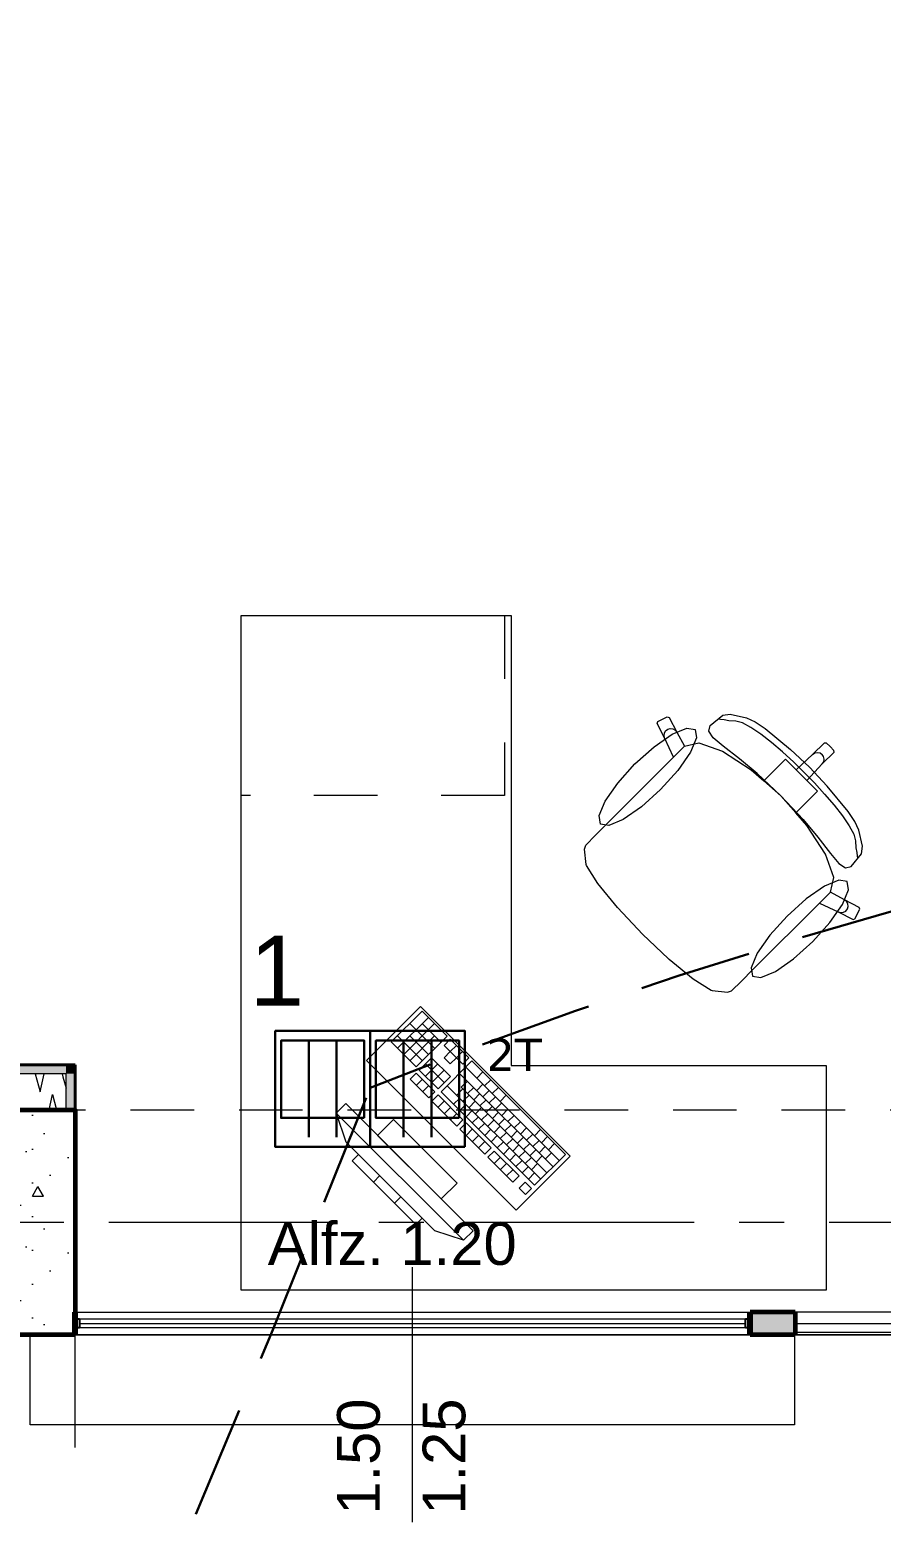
# Model space of a CAD drawing. Header units: inches. Extents: x -19 to 5698, y -728 to 92.
# Drawn here: x 116.57 to 118.461, y 29.283 to 32.6 of the extents above; entities that cross this region are included whole.
import ezdxf

# ---------------------------------------------------------------- set-up
doc = ezdxf.new("R2010")
doc.units = ezdxf.units.IN
doc.header["$MEASUREMENT"] = 0
doc.set_wipeout_variables(frame=1)
for name, pattern in [('HIDDEN', [0.375, 0.25, -0.125]), ('Hidden Line', [0.195611, 0.141111, -0.0545]), ('Punto & Raya', [0.65, 0.5, -0.075, 0, -0.075]), ('Rayas', [0.282222, 0.141111, -0.141111]), ('Wipeout_Contour', [1, 0, -1])]:
    doc.linetypes.add(name, pattern=pattern)
doc.layers.get('0').update_dxf_attribs({"color": 61})
doc.layers.add('00 conduct tomacorr', color=120, linetype='HIDDEN', lineweight=30)
doc.layers.add('00 IE LUZ EMERGENCIA', color=253, linetype='Continuous', lineweight=0)
for name, color, linetype in [('02 _ ARQ _ ALB _ Ejes Generales', 251, 'Continuous'), ('02 _ ARQ _ ALB _ Muros Interiores', 7, 'Continuous'), ('02 _ ARQ _ ZON _ Espacio.3D', 7, 'Continuous'), ('08 _ STR _ EXT _ 06 Columnas', 7, 'Continuous'), ('08 _ STR _ EXT _ 09 Vigas', 251, 'Continuous'), ('Acabado - Muros', 7, 'Continuous'), ('Dibujo 2D - General', 7, 'Continuous'), ('Estructura - 04 MURO', 7, 'Continuous'), ('Interior - Mobiliario', 7, 'Continuous')]:
    doc.layers.add(name, color=color, linetype=linetype)
doc.styles.add('Annotative', font='arial.ttf')
doc.styles.add('Estilo_Generado_4', font='swisse.ttf')

# ---------------------------------------------------------------- blocks, each defined once
blk = doc.blocks.new('*X66', base_point=(804.059, 0))
at = {"layer": 'Estructura - 04 MURO', "color": 9, "linetype": 'Continuous', "lineweight": 5}
for p, q in [((828.2022, 30.2733), (828.209, 30.2481)), ((828.1711, 30.2), (828.179, 30.2339)), ((828.179, 30.2339), (828.1881, 30.2))]:
    blk.add_line(p, q, dxfattribs=at)
blk = doc.blocks.new('*X67', base_point=(804.059, 0))
at = {"layer": 'Estructura - 04 MURO', "color": 9, "linetype": 'Continuous', "lineweight": 5}
for p, q in [((828.1404, 30.28), (828.1512, 30.24)), ((828.1512, 30.24), (828.1605, 30.28)), ((828.2004, 30.28), (828.2022, 30.2733))]:
    blk.add_line(p, q, dxfattribs=at)
blk = doc.blocks.new('CAJA POP UP 6 MODULOS')
at = {"layer": '00 conduct tomacorr', "linetype": 'Continuous'}
for p, q in [((-0.095, -0.165), (-0.095, -0.0151)), ((-0.052, -0.165), (-0.052, -0.0151)), ((0.052, -0.165), (0.052, -0.0151)), ((0.095, -0.165), (0.095, -0.0151)), ((0, -0.165), (0, -0.18))]:
    blk.add_line(p, q, dxfattribs=at)
for points in [[(-0.147, 0), (0.147, 0), (0.147, -0.18), (-0.147, -0.18)], [(0, 0), (0.147, 0), (0.147, -0.18), (0, -0.18)]]:
    blk.add_lwpolyline(points, close=True, dxfattribs=at)
for points in [[(-0.138, -0.045), (-0.009, -0.045), (-0.009, -0.165), (-0.138, -0.165), (-0.138, -0.045)], [(0.009, -0.045), (0.138, -0.045), (0.138, -0.165), (0.009, -0.165), (0.009, -0.045)]]:
    blk.add_lwpolyline(points, dxfattribs=at)
at = {"color": 1, "insert": (-0.1807, -0.168), "char_height": 0.05, "attachment_point": 1, "rotation": 180}
blk.add_mtext_dynamic_manual_height_columns('{\\fVerdana|b0|i0|c0|p34;2T}', width=0.000481, gutter_width=0.1561, heights=[0], dxfattribs=at)

msp = doc.modelspace()

# ---------------------------------------------------------------- hatches: boundary and pattern name
at = {"layer": '08 _ STR _ EXT _ 06 Columnas', "linetype": 'Continuous', "lineweight": 9}
h = msp.add_hatch(dxfattribs=at)
h.set_pattern_fill('HORMIGÓN_EN_MASA_0002', style=0, pattern_type=2)
h.set_pattern_definition([(0, (92.5, 6e-09), (0, 0.3897114), [0.024375, -0.200625]), (0, (92.6125, 0.19486), (0, 0.3897114), [0.024375, -0.200625]), (60, (92.5, 6e-09), (-0.3375, 0.1948557), [0.024375, -0.200625]), (60, (92.725, 6e-09), (-0.3375, 0.1948557), [0.024375, -0.200625]), (120, (92.5244, 6e-09), (0.3375, 0.1948557), [0.024375, -0.200625]), (120, (92.7494, 6e-09), (0.3375, 0.1948557), [0.024375, -0.200625]), (0, (92.500015, 0.0375), (0, 0.075), [0, -0.075, 0, -0.1125]), (45, (92.537515, 0.0375), (-0.05303301, 0.05303301), [0, -0.05625, 0, -0.09375])])
h.paths.add_polyline_path([(116.67, 29.7), (116.67, 30.1999), (116.07, 30.2), (116.07, 30.8001), (115.57, 30.8002), (115.57, 29.7)])
at = {"layer": 'Estructura - 04 MURO', "linetype": 'Continuous', "lineweight": 9}
for points in [[(116.65, 30.3), (116.07, 30.3), (116.07, 30.28), (116.65, 30.28)], [(116.65, 30.28), (116.67, 30.28), (116.67, 30.3)], [(116.65, 30.28), (116.67, 30.3), (116.65, 30.3)], [(116.65, 30.28), (116.65, 30.2), (116.67, 30.2), (116.67, 30.28)]]:
    msp.add_hatch(color=250, dxfattribs=at).paths.add_polyline_path(points)

# ---------------------------------------------------------------- linework, layer by layer
at = {"layer": '00 conduct tomacorr'}
for centre, radius, start, end in [((121.5229, 19.7601, 0.0006), 11.2972, 92.06595, 111.81028), ((71.2551, 48.478, 0.0003), 49.546, 327.68795, 338.41218)]:
    msp.add_arc(centre, radius, start, end, dxfattribs=at)
at = {"layer": '02 _ ARQ _ ALB _ Ejes Generales', "color": 251, "linetype": 'Punto & Raya', "lineweight": 13, "true_color": 0x636466}
msp.add_line((98.3454, 29.95), (147.07, 29.95), dxfattribs=at)
at = {"layer": '02 _ ARQ _ ALB _ Muros Interiores', "color": 165, "linetype": 'Continuous', "lineweight": 15}
for p, q in [((117.42, 29.2835), (117.42, 29.85)), ((116.67, 29.75), (118.17, 29.75)), ((116.68, 29.735), (118.16, 29.735)), ((116.68, 29.725), (118.16, 29.725)), ((116.67, 29.7), (118.17, 29.7)), ((118.16, 29.715), (116.68, 29.715))]:
    msp.add_line(p, q, dxfattribs=at)
at = {"layer": '02 _ ARQ _ ALB _ Muros Interiores', "color": 7, "linetype": 'Continuous', "lineweight": 80}
for p, q in [((116.67, 29.735), (116.67, 29.75)), ((116.67, 29.735), (116.67, 29.75)), ((118.17, 29.735), (118.17, 29.75)), ((118.17, 29.735), (118.17, 29.75)), ((116.67, 29.715), (116.67, 29.735)), ((116.67, 29.715), (116.67, 29.735)), ((116.67, 29.715), (116.67, 29.735)), ((118.17, 29.715), (118.17, 29.735)), ((118.17, 29.715), (118.17, 29.735)), ((118.17, 29.715), (118.17, 29.735)), ((116.67, 29.7), (116.67, 29.715)), ((116.67, 29.7), (116.67, 29.715)), ((118.17, 29.7), (118.17, 29.715)), ((118.17, 29.7), (118.17, 29.715))]:
    msp.add_line(p, q, dxfattribs=at)
at = {"layer": '02 _ ARQ _ ALB _ Muros Interiores', "color": 165, "linetype": 'Continuous', "lineweight": 25}
for p, q in [((116.67, 29.735), (116.68, 29.735)), ((116.68, 29.735), (116.68, 29.715)), ((118.16, 29.715), (118.16, 29.735)), ((118.16, 29.735), (118.17, 29.735)), ((116.68, 29.715), (116.67, 29.715)), ((118.17, 29.715), (118.16, 29.715))]:
    msp.add_line(p, q, dxfattribs=at)
at = {"layer": '02 _ ARQ _ ZON _ Espacio.3D', "color": 254, "linetype": 'Continuous', "lineweight": 0, "flags": 128}
for points in [[(108.57, 31.0002), (112.57, 31.0001), (112.57, 29.6999), (115.57, 29.7), (115.57, 30.8002), (116.07, 30.8001), (116.07, 30.2), (116.67, 30.1999), (116.67, 29.7), (122.57, 29.7), (122.57, 30.2), (122.57, 30.6), (122.812, 30.6), (122.812, 39), (122.57, 39), (122.57, 39.75), (116.07, 39.75), (116.07, 39.65), (116.07, 39), (115.57, 39), (115.57, 39.4), (109.07, 39.4), (109.0699, 39), (108.5699, 39)], [(143.92, 27), (143.92, 29.7), (115.57, 29.7), (112.57, 29.7), (112.57, 17.4)]]:
    msp.add_lwpolyline(points, dxfattribs=at)
at = {"layer": '08 _ STR _ EXT _ 06 Columnas', "color": 7, "linetype": 'Continuous', "lineweight": 60, "flags": 128}
msp.add_lwpolyline([(116.67, 29.7), (115.57, 29.7), (115.57, 30.8002), (116.07, 30.8001), (116.07, 30.2), (116.67, 30.1999)], close=True, dxfattribs=at)
at = {"layer": '08 _ STR _ EXT _ 09 Vigas', "color": 251, "linetype": 'Hidden Line', "lineweight": 13, "true_color": 0x636466}
msp.add_line((116.07, 30.2), (122.57, 30.2), dxfattribs=at)
at = {"layer": 'Acabado - Muros', "color": 7, "linetype": 'Continuous', "lineweight": 60}
msp.add_line((118.17, 29.75), (118.17, 29.7), dxfattribs=at)
at = {"layer": 'Dibujo 2D - General', "color": 7, "linetype": 'Continuous', "lineweight": 13}
msp.add_line((116.67, 30.1999), (116.6698, 29.4496), dxfattribs=at)
at = {"layer": 'Estructura - 04 MURO', "color": 143, "linetype": 'Continuous', "lineweight": 5}
for p, q in [((116.57, 30.28), (116.07, 30.28)), ((116.65, 30.28), (116.57, 30.28)), ((116.65, 30.2), (116.65, 30.28)), ((116.65, 30.2), (116.65, 30.28))]:
    msp.add_line(p, q, dxfattribs=at)
at = {"layer": 'Estructura - 04 MURO', "color": 7, "linetype": 'Continuous', "lineweight": 40, "flags": 128}
for points in [[(116.67, 30.3), (116.07, 30.3)], [(116.67, 30.3), (116.67, 30.28)], [(116.67, 30.2), (116.67, 30.28)], [(116.67, 30.2), (116.65, 30.2)]]:
    msp.add_lwpolyline(points, dxfattribs=at)
at = {"layer": 'Estructura - 04 MURO', "color": 143, "linetype": 'Continuous', "lineweight": 5, "flags": 128}
for points in [[(116.1484, 30.2), (116.57, 30.2)], [(116.65, 30.2), (116.57, 30.2)]]:
    msp.add_lwpolyline(points, dxfattribs=at)
at = {"layer": 'Interior - Mobiliario', "color": 175, "linetype": 'Rayas', "lineweight": 13}
for p, q in [((117.6243, 31.2987), (117.6243, 30.8987)), ((117.6243, 30.8987), (117.0393, 30.8987))]:
    msp.add_line(p, q, dxfattribs=at)
at = {"layer": 'Interior - Mobiliario', "color": 175, "linetype": 'Continuous', "lineweight": 13}
for p, q in [((118.0815, 31.054), (118.1094, 31.0772)), ((118.1094, 31.0772), (118.1261, 31.0791)), ((118.1261, 31.0791), (118.1623, 31.0713)), ((117.9634, 31.0585), (117.9647, 31.0625)), ((117.9804, 31.0254), (117.9634, 31.0585)), ((117.9647, 31.0625), (117.9861, 31.0733)), ((117.9823, 31.042), (117.9869, 31.0456)), ((117.9861, 31.0733), (117.9901, 31.072)), ((117.9869, 31.0456), (117.9925, 31.0471)), ((117.9901, 31.072), (118.0071, 31.0389)), ((117.9925, 31.0471), (117.9983, 31.0464)), ((117.9983, 31.0464), (118.0035, 31.0435)), ((118.0035, 31.0435), (118.0071, 31.0389)), ((118.0781, 31.0411), (118.0815, 31.054)), ((118.1041, 31.0675), (118.0996, 31.0683)), ((118.1121, 31.0668), (118.1041, 31.0675)), ((118.1229, 31.0647), (118.1121, 31.0668)), ((118.1383, 31.0636), (118.1229, 31.0647)), ((118.153, 31.0597), (118.1383, 31.0636)), ((118.1719, 31.0497), (118.153, 31.0597)), ((118.1623, 31.0713), (118.1815, 31.0623)), ((118.1937, 31.0349), (118.1719, 31.0497)), ((118.1815, 31.0623), (118.2032, 31.0474)), ((118.2032, 31.0474), (118.2599, 31.0006)), ((117.9788, 31.031), (117.9795, 31.0369)), ((117.9804, 31.0254), (117.9788, 31.031)), ((117.9795, 31.0369), (117.9823, 31.042)), ((118, 30.9836), (117.9804, 31.0254)), ((118.0071, 31.0389), (118.0244, 31.0079)), ((118.0244, 31.0079), (118.0564, 31.0153)), ((118.0564, 31.0153), (118.1084, 30.997)), ((118.0881, 31.0268), (118.0781, 31.0411)), ((118.1104, 31.0081), (118.0881, 31.0268)), ((118.2175, 31.0163), (118.1937, 31.0349)), ((118.2423, 30.9951), (118.2175, 31.0163)), ((118.309, 30.9898), (118.3351, 31.0158)), ((118.3351, 31.0158), (118.3394, 31.0158)), ((118.3394, 31.0158), (118.3479, 31.0073)), ((117.8521, 30.8358), (118, 30.9836)), ((118.0242, 31.0079), (118, 30.9836)), ((118.0242, 31.0079), (118.0244, 31.0079)), ((118.1084, 30.997), (118.1722, 30.9557)), ((118.1466, 30.9802), (118.1104, 31.0081)), ((118.1859, 30.9475), (118.1466, 30.9802)), ((118.2277, 30.9582), (118.2489, 30.9794)), ((118.2669, 30.9726), (118.2423, 30.9951)), ((118.2489, 30.9794), (118.2725, 30.9558)), ((118.2599, 31.0006), (118.3021, 30.9615)), ((118.2725, 30.9558), (118.309, 30.9898)), ((118.309, 30.9898), (118.3139, 30.993)), ((118.3139, 30.993), (118.3196, 30.9941)), ((118.3196, 30.9941), (118.3254, 30.9929)), ((118.3254, 30.9929), (118.3303, 30.9897)), ((118.3335, 30.9848), (118.3303, 30.9897)), ((118.3304, 30.9684), (118.3565, 30.9945)), ((118.3347, 30.979), (118.3335, 30.9848)), ((118.3336, 30.9733), (118.3347, 30.979)), ((118.3564, 30.9987), (118.3479, 31.0073)), ((118.3565, 30.9945), (118.3564, 30.9987)), ((118.1722, 30.9557), (118.2003, 30.9309)), ((118.2386, 30.898), (118.1859, 30.9475)), ((118.2003, 30.9309), (118.2277, 30.9582)), ((118.2904, 30.9497), (118.2669, 30.9726)), ((118.2725, 30.9558), (118.2844, 30.9438)), ((118.2964, 30.9319), (118.2844, 30.9438)), ((118.2904, 30.9497), (118.3132, 30.9263)), ((118.2964, 30.9319), (118.3304, 30.9684)), ((118.3412, 30.9193), (118.3021, 30.9615)), ((118.3304, 30.9684), (118.3336, 30.9733)), ((118.2003, 30.9309), (118.2382, 30.8976)), ((118.32, 30.9082), (118.2964, 30.9319)), ((118.3132, 30.9263), (118.3357, 30.9017)), ((118.388, 30.8626), (118.3412, 30.9193)), ((118.2715, 30.8597), (118.2382, 30.8976)), ((118.2386, 30.898), (118.2881, 30.8453)), ((118.2715, 30.8597), (118.2989, 30.8871)), ((118.2989, 30.8871), (118.32, 30.9082)), ((118.3357, 30.9017), (118.3569, 30.8769)), ((118.2963, 30.8316), (118.2715, 30.8597)), ((118.2881, 30.8453), (118.3208, 30.8059)), ((118.3569, 30.8769), (118.3755, 30.8531)), ((118.3755, 30.8531), (118.3903, 30.8313)), ((118.4029, 30.8409), (118.388, 30.8626)), ((117.8266, 30.8103), (117.8521, 30.8358)), ((118.3376, 30.7677), (118.2963, 30.8316)), ((118.3903, 30.8313), (118.4003, 30.8124)), ((118.4003, 30.8124), (118.4042, 30.7977)), ((118.4119, 30.8217), (118.4029, 30.8409)), ((118.4197, 30.7855), (118.4119, 30.8217)), ((117.8018, 30.779), (117.8047, 30.7883)), ((117.8058, 30.7451), (117.8018, 30.779)), ((117.8047, 30.7883), (117.8266, 30.8103)), ((118.3208, 30.8059), (118.3487, 30.7698)), ((118.4042, 30.7977), (118.4053, 30.7823)), ((118.4053, 30.7823), (118.4074, 30.7715)), ((118.4178, 30.7687), (118.4197, 30.7855)), ((117.8067, 30.743), (117.8058, 30.7451)), ((118.356, 30.7158), (118.3376, 30.7677)), ((118.3487, 30.7698), (118.3674, 30.7475)), ((118.3674, 30.7475), (118.3817, 30.7375)), ((118.3946, 30.7409), (118.4178, 30.7687)), ((118.4074, 30.7715), (118.4082, 30.7635)), ((118.4082, 30.7635), (118.409, 30.759)), ((117.8316, 30.7029), (117.8067, 30.743)), ((118.3485, 30.6838), (118.356, 30.7158)), ((118.3817, 30.7375), (118.3946, 30.7409)), ((117.8752, 30.6493), (117.8316, 30.7029)), ((118.3485, 30.6836), (118.3242, 30.6594)), ((118.3485, 30.6836), (118.3485, 30.6838)), ((118.3795, 30.6665), (118.3485, 30.6838)), ((117.8759, 30.6484), (117.8752, 30.6493)), ((117.9307, 30.5901), (117.8759, 30.6484)), ((118.1764, 30.5115), (118.3242, 30.6594)), ((118.3242, 30.6594), (118.366, 30.6398)), ((118.3841, 30.6629), (118.3795, 30.6665)), ((118.4126, 30.6495), (118.3795, 30.6665)), ((118.3826, 30.6417), (118.3862, 30.6463)), ((118.387, 30.6577), (118.3841, 30.6629)), ((118.3862, 30.6463), (118.3877, 30.6519)), ((118.3877, 30.6519), (118.387, 30.6577)), ((118.4031, 30.6241), (118.414, 30.6455)), ((118.414, 30.6455), (118.4126, 30.6495)), ((118.366, 30.6398), (118.3716, 30.6382)), ((118.366, 30.6398), (118.3991, 30.6228)), ((118.3716, 30.6382), (118.3775, 30.6388)), ((118.3775, 30.6388), (118.3826, 30.6417)), ((118.3991, 30.6228), (118.4031, 30.6241)), ((117.9307, 30.5901), (117.989, 30.5352)), ((117.989, 30.5352), (117.9899, 30.5346)), ((117.9899, 30.5346), (118.0435, 30.491)), ((118.0435, 30.491), (118.0836, 30.4661)), ((118.1289, 30.4641), (118.1509, 30.486)), ((118.1509, 30.486), (118.1764, 30.5115)), ((118.0836, 30.4661), (118.0857, 30.4652)), ((118.0857, 30.4652), (118.1196, 30.4612)), ((118.1196, 30.4612), (118.1289, 30.4641)), ((117.4413, 30.4191), (117.3727, 30.3506)), ((117.4967, 30.3638), (117.4413, 30.4191)), ((117.4551, 30.4053), (117.3865, 30.3367)), ((117.469, 30.3915), (117.4004, 30.3229)), ((117.4692, 30.3363), (117.4138, 30.3917)), ((117.4829, 30.35), (117.4414, 30.3916)), ((117.3727, 30.3506), (117.4281, 30.2952)), ((117.4418, 30.3089), (117.3864, 30.3643)), ((117.4555, 30.3226), (117.414, 30.3642)), ((117.4691, 30.3639), (117.4142, 30.309)), ((117.4281, 30.2952), (117.4967, 30.3638)), ((117.5036, 30.3568), (117.4899, 30.3431)), ((117.5451, 30.3153), (117.5036, 30.3568)), ((117.4624, 30.3157), (117.435, 30.2883)), ((117.504, 30.2742), (117.4624, 30.3157)), ((117.4899, 30.3431), (117.5037, 30.3293)), ((117.5037, 30.3293), (117.49, 30.3156)), ((117.49, 30.3156), (117.5038, 30.3017)), ((117.5174, 30.343), (117.5037, 30.3293)), ((117.5176, 30.3154), (117.5037, 30.3293)), ((117.5038, 30.3017), (117.5176, 30.3154)), ((117.5313, 30.3291), (117.5176, 30.3154)), ((117.5176, 30.3154), (117.5314, 30.3016)), ((117.5314, 30.3016), (117.5451, 30.3153)), ((117.4282, 30.2814), (117.4144, 30.2677)), ((117.4697, 30.2399), (117.4282, 30.2814)), ((117.435, 30.2883), (117.4766, 30.2467)), ((117.4903, 30.2604), (117.4487, 30.302)), ((117.4763, 30.3018), (117.4489, 30.2744)), ((117.4901, 30.288), (117.4627, 30.2606)), ((117.552, 30.3084), (117.4835, 30.2398)), ((117.7323, 30.0732), (117.5246, 30.2809)), ((117.746, 30.0869), (117.5383, 30.2947)), ((117.7598, 30.1007), (117.552, 30.3084)), ((117.5763, 30.2841), (117.5626, 30.2704)), ((117.4144, 30.2677), (117.456, 30.2262)), ((117.442, 30.2676), (117.4283, 30.2538)), ((117.4559, 30.2537), (117.4421, 30.24)), ((117.4766, 30.2467), (117.504, 30.2742)), ((117.7049, 30.0458), (117.4972, 30.2535)), ((117.5419, 30.2636), (117.5282, 30.2499)), ((117.7186, 30.0595), (117.5282, 30.2499)), ((117.5558, 30.2498), (117.5421, 30.2361)), ((117.5764, 30.2566), (117.5627, 30.2429)), ((117.5936, 30.2668), (117.5799, 30.2531)), ((117.6109, 30.2495), (117.5972, 30.2358)), ((117.2716, 30.2138), (117.2504, 30.1926)), ((117.5544, 29.931), (117.2716, 30.2138)), ((117.456, 30.2262), (117.4697, 30.2399)), ((117.4766, 30.2329), (117.4629, 30.2192)), ((117.4629, 30.2192), (117.5183, 30.1638)), ((117.532, 30.1776), (117.4766, 30.2329)), ((117.4905, 30.2191), (117.4768, 30.2054)), ((117.4835, 30.2398), (117.6912, 30.0321)), ((117.5249, 30.2258), (117.5112, 30.2121)), ((117.5317, 30.2465), (117.518, 30.2327)), ((117.5455, 30.2326), (117.5318, 30.2189)), ((117.5594, 30.2188), (117.5457, 30.205)), ((117.5696, 30.2359), (117.5559, 30.2222)), ((117.5835, 30.2221), (117.5698, 30.2084)), ((117.5903, 30.2427), (117.5765, 30.229)), ((117.6041, 30.2289), (117.5904, 30.2152)), ((117.618, 30.215), (117.6042, 30.2013)), ((117.6282, 30.2322), (117.6145, 30.2185)), ((117.2504, 30.1926), (117.5332, 29.9098)), ((117.2504, 30.1926), (117.2716, 30.129)), ((117.5043, 30.2052), (117.4906, 30.1915)), ((117.5182, 30.1914), (117.5045, 30.1777)), ((117.5387, 30.212), (117.525, 30.1983)), ((117.5526, 30.1981), (117.5389, 30.1844)), ((117.5664, 30.1843), (117.5527, 30.1706)), ((117.5732, 30.2049), (117.5595, 30.1912)), ((117.5871, 30.1911), (117.5734, 30.1774)), ((117.5973, 30.2082), (117.5836, 30.1945)), ((117.6112, 30.1944), (117.5975, 30.1807)), ((117.6318, 30.2012), (117.6181, 30.1875)), ((117.6457, 30.1873), (117.6319, 30.1736)), ((117.3777, 30.1785), (117.3423, 30.1431)), ((117.5191, 30.0371), (117.3777, 30.1785)), ((117.5183, 30.1638), (117.532, 30.1776)), ((117.5389, 30.1706), (117.5252, 30.1569)), ((117.5252, 30.1569), (117.5806, 30.1015)), ((117.5943, 30.1152), (117.5389, 30.1706)), ((117.5528, 30.1568), (117.5391, 30.1431)), ((117.5803, 30.1704), (117.5666, 30.1567)), ((117.5941, 30.1566), (117.5804, 30.1429)), ((117.6009, 30.1772), (117.5872, 30.1635)), ((117.6148, 30.1634), (117.601, 30.1497)), ((117.625, 30.1805), (117.6113, 30.1668)), ((117.6286, 30.1495), (117.6149, 30.1358)), ((117.6389, 30.1667), (117.6251, 30.153)), ((117.6527, 30.1529), (117.639, 30.1391)), ((117.6595, 30.1735), (117.6458, 30.1598)), ((117.6733, 30.1596), (117.6596, 30.1459)), ((117.7044, 30.156), (117.6907, 30.1423)), ((117.4696, 29.931), (117.2716, 30.129)), ((117.3423, 30.1431), (117.4837, 30.0017)), ((117.5666, 30.1429), (117.5529, 30.1292)), ((117.5805, 30.1291), (117.5668, 30.1154)), ((117.5806, 30.1015), (117.5943, 30.1152)), ((117.608, 30.1427), (117.5943, 30.129)), ((117.6218, 30.1289), (117.6081, 30.1152)), ((117.6357, 30.115), (117.622, 30.1013)), ((117.6425, 30.1357), (117.6287, 30.122)), ((117.6563, 30.1218), (117.6426, 30.1081)), ((117.6666, 30.139), (117.6528, 30.1253)), ((117.6804, 30.1252), (117.6667, 30.1114)), ((117.6872, 30.1458), (117.6735, 30.1321)), ((117.701, 30.1319), (117.6873, 30.1182)), ((117.7149, 30.1181), (117.7012, 30.1044)), ((117.7199, 30.1405), (117.7062, 30.1268)), ((117.7355, 30.1249), (117.7218, 30.1112)), ((117.2999, 30.1007), (117.2857, 30.0866)), ((117.2857, 30.0866), (117.4272, 29.9451)), ((117.4413, 29.9593), (117.2999, 30.1007)), ((117.6012, 30.1083), (117.5875, 30.0946)), ((117.5875, 30.0946), (117.6429, 30.0392)), ((117.6566, 30.0529), (117.6012, 30.1083)), ((117.6151, 30.0945), (117.6014, 30.0808)), ((117.6495, 30.1012), (117.6358, 30.0875)), ((117.6634, 30.0873), (117.6496, 30.0736)), ((117.6702, 30.108), (117.6564, 30.0943)), ((117.684, 30.0941), (117.6703, 30.0804)), ((117.6943, 30.1113), (117.6805, 30.0976)), ((117.6912, 30.0321), (117.7598, 30.1007)), ((117.7081, 30.0975), (117.6944, 30.0837)), ((117.7287, 30.1043), (117.715, 30.0905)), ((117.347, 30.0536), (117.3329, 30.0394)), ((117.6289, 30.0806), (117.6152, 30.0669)), ((117.6428, 30.0668), (117.6291, 30.0531)), ((117.6429, 30.0392), (117.6566, 30.0529)), ((117.6772, 30.0735), (117.6635, 30.0598)), ((117.6911, 30.0596), (117.6773, 30.0459)), ((117.6978, 30.0803), (117.6841, 30.0666)), ((117.4837, 30.0017), (117.5191, 30.0371)), ((117.6705, 30.0391), (117.6568, 30.0254)), ((117.6568, 30.0254), (117.6706, 30.0115)), ((117.6843, 30.0252), (117.6705, 30.0391)), ((117.6706, 30.0115), (117.6843, 30.0252)), ((117.3942, 30.0064), (117.38, 29.9923)), ((117.4272, 29.9451), (117.4413, 29.9593)), ((117.5332, 29.9098), (117.4696, 29.931)), ((117.5332, 29.9098), (117.5544, 29.931))]:
    msp.add_line(p, q, dxfattribs=at)
at = {"layer": 'Interior - Mobiliario', "color": 175, "linetype": 'Continuous', "lineweight": 13, "flags": 128}
for points in [[(117.0393, 29.7987), (117.0393, 31.2987), (117.6393, 31.2987), (117.6393, 30.2987), (118.3393, 30.2987), (118.3393, 29.7987)], [(117.9142, 30.9685), (117.9567, 31.0067), (117.9971, 31.0347), (118.0291, 31.0483), (118.048, 31.0454), (118.0509, 31.0265), (118.0373, 30.9944), (118.0093, 30.9541), (117.9711, 30.9116), (117.9286, 30.8735), (117.8883, 30.8454), (117.8562, 30.8318), (117.8373, 30.8347), (117.8344, 30.8536), (117.848, 30.8857), (117.8761, 30.926)], [(118.3091, 30.5736), (118.3473, 30.6161), (118.3753, 30.6564), (118.3889, 30.6885), (118.386, 30.7074), (118.3671, 30.7103), (118.3351, 30.6967), (118.2947, 30.6687), (118.2522, 30.6305), (118.2141, 30.588), (118.186, 30.5477), (118.1724, 30.5156), (118.1753, 30.4967), (118.1942, 30.4938), (118.2263, 30.5074), (118.2667, 30.5354)], [(117.6499, 29.977), (117.7701, 30.0972), (117.4378, 30.4295), (117.3176, 30.3093)], [(118.269, 29.5001), (116.57, 29.5001), (116.57, 29.7), (118.269, 29.7)]]:
    msp.add_lwpolyline(points, close=True, dxfattribs=at)

# ---------------------------------------------------------------- block references
at = {"layer": '00 conduct tomacorr', "xscale": 1.432830642179531, "yscale": 1.432830642179531, "zscale": 1.432830642179531, "rotation": 180}
msp.add_blockref('CAJA POP UP 6 MODULOS', (117.3256, 30.1174), dxfattribs=at)
at = {"layer": 'Estructura - 04 MURO', "color": 7, "lineweight": 80}
for name in ['*X67', '*X66']:
    msp.add_blockref(name, (92.5, 0), dxfattribs=at)

# ---------------------------------------------------------------- texts
at = {"layer": '00 IE LUZ EMERGENCIA', "style": 'Annotative'}
msp.add_attdef('1', (117.0575, 30.431), '', height=0.1562, dxfattribs=at)
at = {"layer": '02 _ ARQ _ ALB _ Muros Interiores', "color": 5, "lineweight": 25, "insert": (117.0982, 29.8275), "char_height": 0.095, "attachment_point": 7, "style": 'Estilo_Generado_4'}
msp.add_mtext('\\A1;{\\pql;\\pt0;\\fSwis721 Ex BT|b0|i0|c0|p34;Alfz. 1.20\\fSwis721 Ex BT|b0|i0|c0|p34;\\A1{\\H.66x;\\S^  ;}\\fSwis721 Ex BT|b0|i0|c0|p34;\\fSwis721 Ex BT|b0|i0|c0|p34;}', dxfattribs=at)
at = {"layer": '02 _ ARQ _ ALB _ Muros Interiores', "color": 5, "lineweight": 25, "char_height": 0.095, "attachment_point": 7, "rotation": 90, "style": 'Estilo_Generado_4'}
for s, insert in [('\\A1;{\\pql;\\pt0;\\fSwis721 Ex BT|b0|i0|c0|p34;1.50\\fSwis721 Ex BT|b0|i0|c0|p34;\\A1{\\H.66x;\\S^  ;}\\fSwis721 Ex BT|b0|i0|c0|p34;\\fSwis721 Ex BT|b0|i0|c0|p34;}', (117.375, 29.3)), ('\\A1;{\\pql;\\pt0;\\fSwis721 Ex BT|b0|i0|c0|p34;1.25\\fSwis721 Ex BT|b0|i0|c0|p34;\\A1{\\H.66x;\\S^  ;}\\fSwis721 Ex BT|b0|i0|c0|p34;\\fSwis721 Ex BT|b0|i0|c0|p34;}', (117.565, 29.3))]:
    msp.add_mtext(s, dxfattribs=dict(at, insert=insert))

# ---------------------------------------------------------------- next in the draw order: wipeouts: each hides what was drawn before it
at = {"color": 254, "linetype": 'Wipeout_Contour', "lineweight": 0, "ltscale": 4989.555766}
msp.add_wipeout([(118.27, 29.75), (118.27, 29.7), (120.353, 29.7), (120.353, 29.733), (120.3695, 29.733), (120.3695, 29.75)], dxfattribs=at).dxf.layer = 'Acabado - Muros'

# ---------------------------------------------------------------- next in the draw order: linework, layer by layer
at = {"layer": 'Acabado - Muros', "color": 7, "linetype": 'Continuous', "lineweight": 60}
msp.add_line((118.27, 29.75), (118.17, 29.75), dxfattribs=at)
at = {"layer": 'Acabado - Muros', "color": 251, "linetype": 'Continuous', "lineweight": 13, "flags": 128}
for points in [[(122.47, 29.75), (120.3695, 29.75), (118.27, 29.75)], [(120.353, 29.7), (118.27, 29.7)]]:
    msp.add_lwpolyline(points, dxfattribs=at)

# ---------------------------------------------------------------- next in the draw order: wipeouts: each hides what was drawn before it
at = {"color": 254, "linetype": 'Wipeout_Contour', "lineweight": 0, "ltscale": 3325.607229}
msp.add_wipeout([(118.27, 29.705), (120.353, 29.705), (120.353, 29.725), (118.27, 29.725)], dxfattribs=at).dxf.layer = 'Acabado - Muros'

# ---------------------------------------------------------------- next in the draw order: hatches: boundary and pattern name
at = {"layer": 'Acabado - Muros', "linetype": 'Continuous', "lineweight": 0}
msp.add_hatch(color=254, dxfattribs=at).paths.add_polyline_path([(118.27, 29.7), (118.27, 29.75), (118.17, 29.75), (118.17, 29.7)])

# ---------------------------------------------------------------- next in the draw order: linework, layer by layer
at = {"layer": '08 _ STR _ EXT _ 09 Vigas', "color": 251, "linetype": 'Hidden Line', "lineweight": 13, "true_color": 0x636466}
msp.add_line((102.07, 29.7), (122.57, 29.7), dxfattribs=at)
at = {"layer": 'Acabado - Muros', "color": 7, "linetype": 'Continuous', "lineweight": 60}
for p, q in [((118.27, 29.75), (118.27, 29.7)), ((118.27, 29.7), (118.17, 29.7))]:
    msp.add_line(p, q, dxfattribs=at)
at = {"layer": 'Acabado - Muros', "color": 7, "linetype": 'Continuous', "lineweight": 13, "flags": 128}
msp.add_lwpolyline([(118.27, 29.705), (118.27, 29.725), (120.353, 29.725), (120.353, 29.705)], close=True, dxfattribs=at)

doc.saveas('drawing.dxf')
